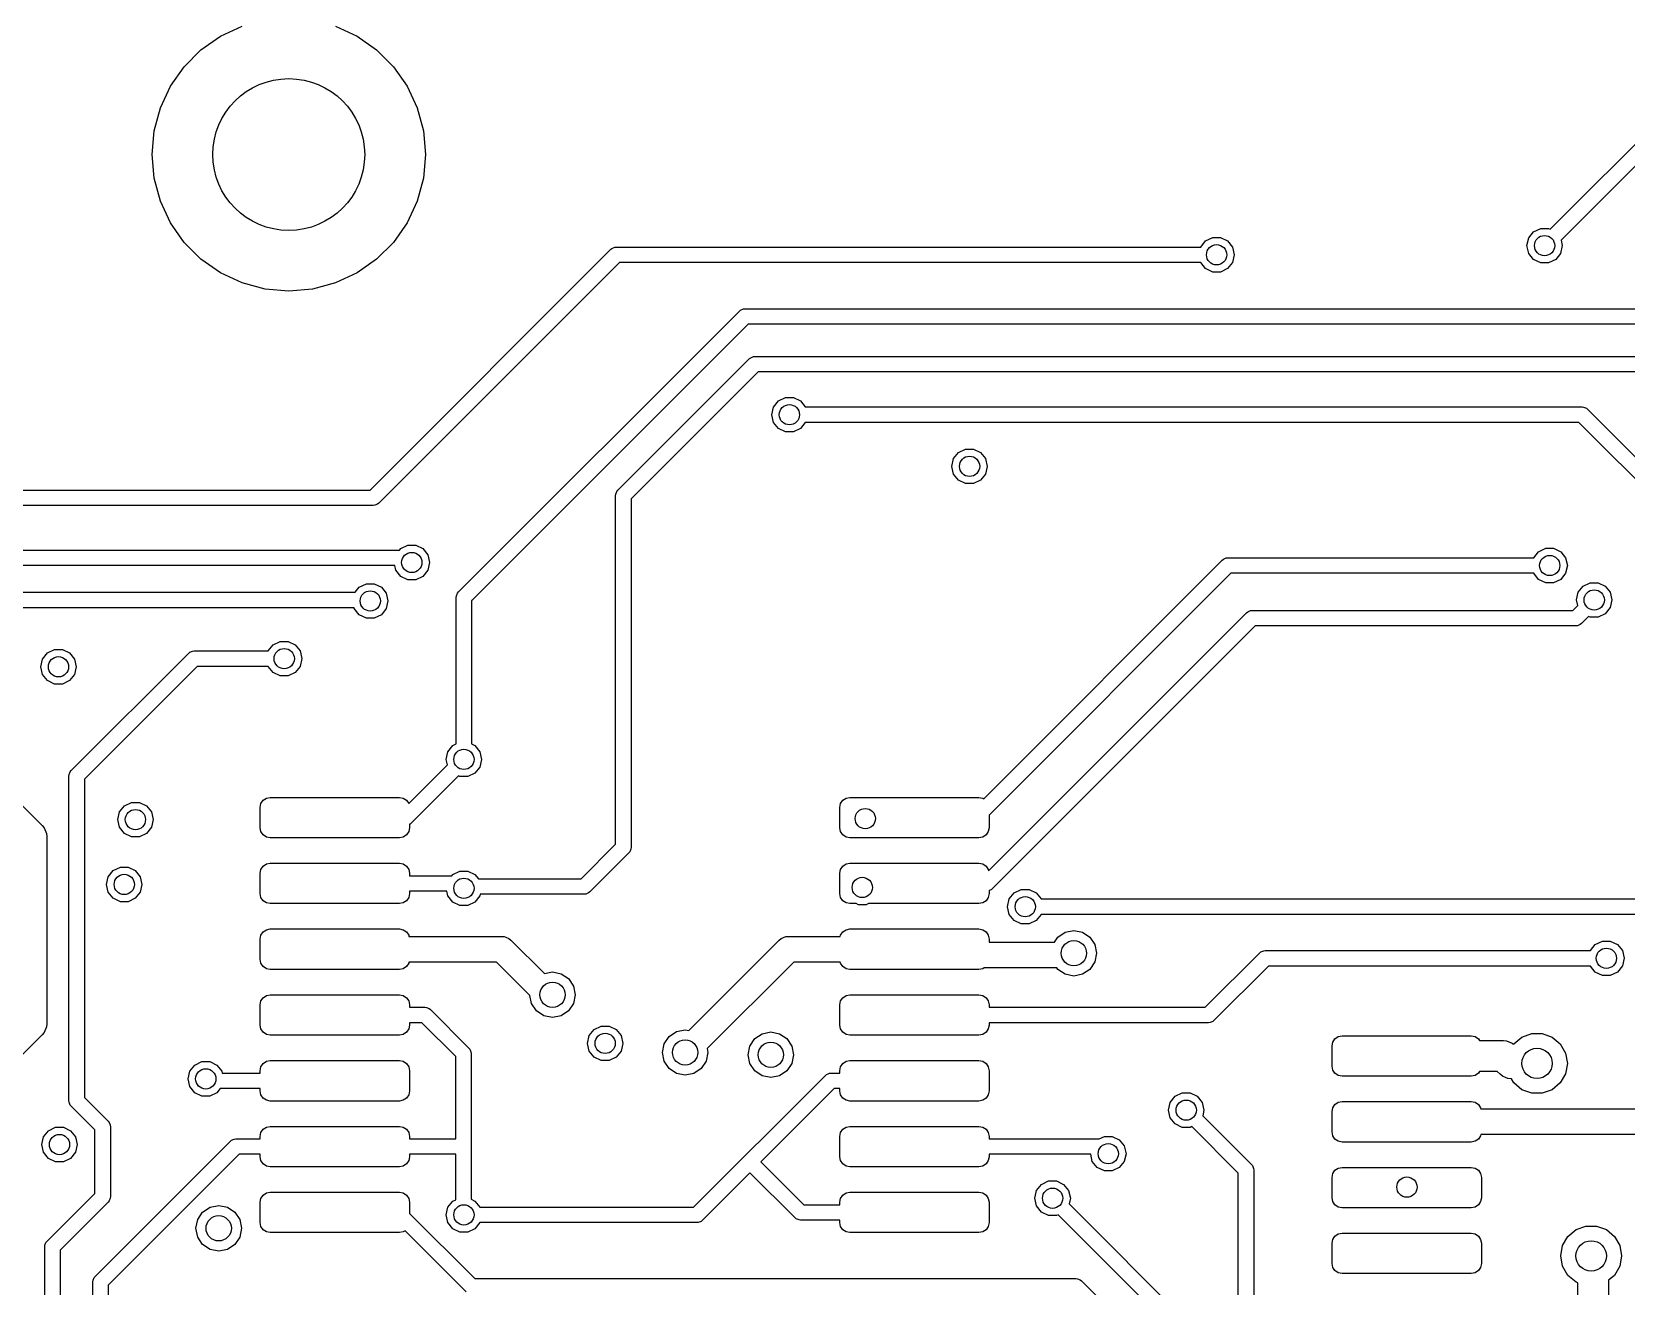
# Model space of a CAD drawing. Extents: x 0.05 to 3.89, y 0.04 to 4.21.
# Drawn here: x 0.92 to 1.54, y 1.627 to 2.115 of the extents above; entities that cross this region are included whole.
import ezdxf

# ---------------------------------------------------------------- set-up
doc = ezdxf.new("R2010")
doc.units = 0
doc.header["$MEASUREMENT"] = 0
doc.layers.add('BLACK', color=7, linetype='CONTINUOUS')

msp = doc.modelspace()

# ---------------------------------------------------------------- linework, layer by layer
at = {"layer": 'BLACK', "linetype": 'CONTINUOUS'}
for p, q in [((0.99291, 2.11296), (1.00131, 2.11687)), ((1.03766, 2.11687), (1.04606, 2.11296)), ((0.98532, 2.10764), (0.99291, 2.11296)), ((1.04606, 2.11296), (1.05365, 2.10764)), ((0.97877, 2.10109), (0.98532, 2.10764)), ((1.05365, 2.10764), (1.0602, 2.10109)), ((0.97345, 2.0935), (0.97877, 2.10109)), ((1.0602, 2.10109), (1.06551, 2.0935)), ((1.51004, 2.03791), (1.57229, 2.10015)), ((0.96954, 2.08511), (0.97345, 2.0935)), ((1.06551, 2.0935), (1.06943, 2.08511)), ((1.57565, 2.09503), (1.51427, 2.03365)), ((0.96714, 2.07616), (0.96954, 2.08511)), ((1.06943, 2.08511), (1.07183, 2.07616)), ((0.96633, 2.06693), (0.96714, 2.07616)), ((1.07183, 2.07616), (1.07263, 2.06693)), ((0.96714, 2.0577), (0.96633, 2.06693)), ((1.07263, 2.06693), (1.07183, 2.0577)), ((0.96954, 2.04875), (0.96714, 2.0577)), ((1.07183, 2.0577), (1.06943, 2.04875)), ((0.97345, 2.04035), (0.96954, 2.04875)), ((1.06943, 2.04875), (1.06551, 2.04035)), ((0.97877, 2.03277), (0.97345, 2.04035)), ((1.06551, 2.04035), (1.0602, 2.03277)), ((1.37602, 2.03334), (1.37878, 2.03467)), ((1.37878, 2.03467), (1.38185, 2.03467)), ((1.38185, 2.03467), (1.38461, 2.03334)), ((1.50098, 2.0315), (1.50167, 2.03449)), ((1.50167, 2.03449), (1.50358, 2.03688)), ((1.50358, 2.03688), (1.50634, 2.03821)), ((1.50634, 2.03821), (1.50941, 2.03821)), ((1.50941, 2.03821), (1.51004, 2.03791)), ((1.51427, 2.03365), (1.51476, 2.0315)), ((0.98532, 2.02621), (0.97877, 2.03277)), ((1.05112, 1.93646), (1.14473, 2.03007)), ((1.0602, 2.03277), (1.05365, 2.02621)), ((1.14473, 2.03007), (1.14518, 2.03045)), ((1.14518, 2.03045), (1.14627, 2.0309)), ((1.14627, 2.0309), (1.14685, 2.03095)), ((1.14685, 2.03095), (1.37412, 2.03095)), ((1.37412, 2.03095), (1.37602, 2.03334)), ((1.38461, 2.03334), (1.38652, 2.03094)), ((1.38652, 2.03094), (1.3872, 2.02795)), ((1.3872, 2.02795), (1.38652, 2.02496)), ((1.50167, 2.02851), (1.50098, 2.0315)), ((1.50358, 2.02611), (1.50167, 2.02851)), ((1.51408, 2.02851), (1.51217, 2.02611)), ((1.51476, 2.0315), (1.51408, 2.02851)), ((0.99291, 2.0209), (0.98532, 2.02621)), ((1.05365, 2.02621), (1.04606, 2.0209)), ((1.14809, 2.02495), (1.05448, 1.93134)), ((1.37412, 2.02495), (1.14809, 2.02495)), ((1.37602, 2.02257), (1.37412, 2.02495)), ((1.37878, 2.02124), (1.37602, 2.02257)), ((1.38185, 2.02124), (1.37878, 2.02124)), ((1.38461, 2.02257), (1.38185, 2.02124)), ((1.38652, 2.02496), (1.38461, 2.02257)), ((1.50634, 2.02478), (1.50358, 2.02611)), ((1.50941, 2.02478), (1.50634, 2.02478)), ((1.51217, 2.02611), (1.50941, 2.02478)), ((1.00131, 2.01698), (0.99291, 2.0209)), ((1.01025, 2.01459), (1.00131, 2.01698)), ((1.03766, 2.01698), (1.02871, 2.01459)), ((1.04606, 2.0209), (1.03766, 2.01698)), ((1.01948, 2.01378), (1.01025, 2.01459)), ((1.02871, 2.01459), (1.01948, 2.01378)), ((1.08646, 1.89779), (1.19473, 2.00606)), ((1.19473, 2.00606), (1.19518, 2.00643)), ((1.19518, 2.00643), (1.19627, 2.00688)), ((1.19627, 2.00688), (1.19685, 2.00694)), ((1.19685, 2.00694), (1.87386, 2.00694)), ((1.19809, 2.00094), (1.0907, 1.89355)), ((1.8751, 2.00094), (1.19809, 2.00094)), ((1.14748, 1.93637), (1.19867, 1.98755)), ((1.19867, 1.98755), (1.19912, 1.98792)), ((1.19912, 1.98792), (1.2002, 1.98837)), ((1.2002, 1.98837), (1.20079, 1.98842)), ((1.20079, 1.98842), (1.88969, 1.98842)), ((1.20203, 1.98242), (1.15261, 1.933)), ((1.89094, 1.98242), (1.20203, 1.98242)), ((1.20988, 1.97113), (1.21264, 1.97247)), ((1.21264, 1.97247), (1.21571, 1.97247)), ((1.21571, 1.97247), (1.21847, 1.97113)), ((1.20728, 1.96575), (1.20797, 1.96874)), ((1.20797, 1.96276), (1.20728, 1.96575)), ((1.20797, 1.96874), (1.20988, 1.97113)), ((1.21847, 1.97113), (1.22037, 1.96875)), ((1.22037, 1.96875), (1.52244, 1.96875)), ((1.52244, 1.96875), (1.52303, 1.96869)), ((1.52303, 1.96869), (1.52411, 1.96824)), ((1.52411, 1.96824), (1.52456, 1.96787)), ((1.52456, 1.96787), (1.62968, 1.86275)), ((1.20988, 1.96036), (1.20797, 1.96276)), ((1.21264, 1.95903), (1.20988, 1.96036)), ((1.21847, 1.96036), (1.21571, 1.95903)), ((1.22037, 1.96275), (1.21847, 1.96036)), ((1.5212, 1.96275), (1.22037, 1.96275)), ((1.62456, 1.85939), (1.5212, 1.96275)), ((1.21571, 1.95903), (1.21264, 1.95903)), ((1.27736, 1.94567), (1.27804, 1.94866)), ((1.27804, 1.94866), (1.27996, 1.95106)), ((1.27996, 1.95106), (1.28272, 1.95239)), ((1.28272, 1.95239), (1.28579, 1.95239)), ((1.28579, 1.95239), (1.28855, 1.95106)), ((1.28855, 1.95106), (1.29046, 1.94866)), ((1.29046, 1.94866), (1.29114, 1.94567)), ((1.27804, 1.94268), (1.27736, 1.94567)), ((1.27996, 1.94028), (1.27804, 1.94268)), ((1.29046, 1.94268), (1.28855, 1.94028)), ((1.29114, 1.94567), (1.29046, 1.94268)), ((0.48553, 1.93646), (1.05112, 1.93646)), ((1.14661, 1.93424), (1.14666, 1.93483)), ((1.14666, 1.93483), (1.14711, 1.93591)), ((1.14711, 1.93591), (1.14748, 1.93637)), ((1.28272, 1.93895), (1.27996, 1.94028)), ((1.28579, 1.93895), (1.28272, 1.93895)), ((1.28855, 1.94028), (1.28579, 1.93895)), ((1.05236, 1.93046), (0.48677, 1.93046)), ((1.05295, 1.93052), (1.05236, 1.93046)), ((1.05403, 1.93097), (1.05295, 1.93052)), ((1.05448, 1.93134), (1.05403, 1.93097)), ((1.14661, 1.79871), (1.14661, 1.93424)), ((1.15261, 1.933), (1.15261, 1.79746)), ((0.47898, 1.91309), (1.06257, 1.91309)), ((1.06257, 1.91309), (1.06303, 1.91365)), ((1.06303, 1.91365), (1.06579, 1.91498)), ((1.06579, 1.91498), (1.06886, 1.91498)), ((1.06886, 1.91498), (1.07162, 1.91365)), ((1.07162, 1.91365), (1.07353, 1.91126)), ((1.07353, 1.91126), (1.07421, 1.90827)), ((1.38252, 1.90921), (1.38298, 1.90958)), ((1.38298, 1.90958), (1.38406, 1.91003)), ((1.38406, 1.91003), (1.38465, 1.91009)), ((1.38465, 1.91009), (1.50364, 1.91009)), ((1.50364, 1.91009), (1.50555, 1.91247)), ((1.50555, 1.91247), (1.50831, 1.9138)), ((1.50831, 1.9138), (1.51138, 1.9138)), ((1.51138, 1.9138), (1.51414, 1.91247)), ((1.51414, 1.91247), (1.51605, 1.91008)), ((1.51605, 1.91008), (1.51673, 1.90709)), ((1.0607, 1.90709), (0.48023, 1.90709)), ((1.06112, 1.90528), (1.0607, 1.90709)), ((1.06303, 1.90288), (1.06112, 1.90528)), ((1.07353, 1.90528), (1.07162, 1.90288)), ((1.07421, 1.90827), (1.07353, 1.90528)), ((1.28973, 1.81641), (1.38252, 1.90921)), ((1.38589, 1.90409), (1.29183, 1.81003)), ((1.50364, 1.90409), (1.38589, 1.90409)), ((1.50555, 1.9017), (1.50364, 1.90409)), ((1.51605, 1.9041), (1.51414, 1.9017)), ((1.51673, 1.90709), (1.51605, 1.9041)), ((1.0453, 1.8967), (1.04689, 1.89869)), ((1.04689, 1.89869), (1.04965, 1.90002)), ((1.04965, 1.90002), (1.05271, 1.90002)), ((1.05271, 1.90002), (1.05548, 1.89869)), ((1.05548, 1.89869), (1.05739, 1.8963)), ((1.06579, 1.90155), (1.06303, 1.90288)), ((1.06886, 1.90155), (1.06579, 1.90155)), ((1.07162, 1.90288), (1.06886, 1.90155)), ((1.08548, 1.89681), (1.08646, 1.89779)), ((1.08646, 1.89779), (1.08646, 1.89779)), ((1.50831, 1.90037), (1.50555, 1.9017)), ((1.51138, 1.90037), (1.50831, 1.90037)), ((1.51414, 1.9017), (1.51138, 1.90037)), ((1.52096, 1.89669), (1.52287, 1.89909)), ((1.52287, 1.89909), (1.52563, 1.90042)), ((1.52563, 1.90042), (1.5287, 1.90042)), ((1.5287, 1.90042), (1.53146, 1.89909)), ((1.53146, 1.89909), (1.53337, 1.89669)), ((0.48395, 1.8967), (1.0453, 1.8967)), ((1.05739, 1.8963), (1.05807, 1.89331)), ((1.05807, 1.89331), (1.05739, 1.89032)), ((1.0846, 1.89469), (1.08466, 1.89527)), ((1.0846, 1.8377), (1.0846, 1.89469)), ((1.08466, 1.89527), (1.0851, 1.89635)), ((1.0851, 1.89635), (1.08548, 1.89681)), ((1.0907, 1.89355), (1.0906, 1.89344)), ((1.0906, 1.89344), (1.0906, 1.8377)), ((1.0907, 1.89355), (1.0907, 1.89355)), ((1.51884, 1.88961), (1.52077, 1.89155)), ((1.52028, 1.8937), (1.52096, 1.89669)), ((1.52077, 1.89155), (1.52028, 1.8937)), ((1.53337, 1.89669), (1.53406, 1.8937)), ((1.53406, 1.8937), (1.53337, 1.89071)), ((1.04489, 1.8907), (0.48519, 1.8907)), ((1.04497, 1.89032), (1.04489, 1.8907)), ((1.04689, 1.88792), (1.04497, 1.89032)), ((1.04965, 1.88659), (1.04689, 1.88792)), ((1.05271, 1.88659), (1.04965, 1.88659)), ((1.05548, 1.88792), (1.05271, 1.88659)), ((1.05739, 1.89032), (1.05548, 1.88792)), ((1.29163, 1.7884), (1.39197, 1.88874)), ((1.39197, 1.88874), (1.39243, 1.88911)), ((1.39243, 1.88911), (1.39351, 1.88956)), ((1.39351, 1.88956), (1.39409, 1.88961)), ((1.39409, 1.88961), (1.51884, 1.88961)), ((1.525, 1.88729), (1.5222, 1.88449)), ((1.52563, 1.88698), (1.525, 1.88729)), ((1.5287, 1.88698), (1.52563, 1.88698)), ((1.53146, 1.88831), (1.5287, 1.88698)), ((1.53337, 1.89071), (1.53146, 1.88831)), ((1.39534, 1.88361), (1.29307, 1.78134)), ((1.52008, 1.88361), (1.39534, 1.88361)), ((1.52066, 1.88367), (1.52008, 1.88361)), ((1.52175, 1.88412), (1.52066, 1.88367)), ((1.5222, 1.88449), (1.52175, 1.88412)), ((0.92371, 1.87071), (0.92563, 1.8731)), ((0.92563, 1.8731), (0.92839, 1.87443)), ((0.92839, 1.87443), (0.93145, 1.87443)), ((0.93145, 1.87443), (0.93422, 1.8731)), ((0.93422, 1.8731), (0.93613, 1.87071)), ((0.93489, 1.82732), (0.98056, 1.87299)), ((0.98056, 1.87299), (0.98101, 1.87336)), ((0.98101, 1.87336), (0.98209, 1.87381)), ((0.98209, 1.87381), (0.98268, 1.87387)), ((0.98268, 1.87387), (1.01152, 1.87387)), ((1.01152, 1.87387), (1.01342, 1.87625)), ((1.01342, 1.87625), (1.01618, 1.87758)), ((1.01618, 1.87758), (1.01925, 1.87758)), ((1.01925, 1.87758), (1.02201, 1.87625)), ((1.02201, 1.87625), (1.02392, 1.87386)), ((1.02392, 1.87386), (1.02461, 1.87087)), ((0.92303, 1.86772), (0.92371, 1.87071)), ((0.92371, 1.86473), (0.92303, 1.86772)), ((0.93613, 1.87071), (0.93681, 1.86772)), ((0.93681, 1.86772), (0.93613, 1.86473)), ((0.98392, 1.86787), (0.94001, 1.82395)), ((1.01152, 1.86787), (0.98392, 1.86787)), ((1.01342, 1.86548), (1.01152, 1.86787)), ((1.02392, 1.86788), (1.02201, 1.86548)), ((1.02461, 1.87087), (1.02392, 1.86788)), ((0.92563, 1.86233), (0.92371, 1.86473)), ((0.92839, 1.861), (0.92563, 1.86233)), ((0.93145, 1.861), (0.92839, 1.861)), ((0.93422, 1.86233), (0.93145, 1.861)), ((0.93613, 1.86473), (0.93422, 1.86233)), ((1.01618, 1.86415), (1.01342, 1.86548)), ((1.01925, 1.86415), (1.01618, 1.86415)), ((1.02201, 1.86548), (1.01925, 1.86415)), ((1.08139, 1.83468), (1.0833, 1.83708)), ((1.0833, 1.83708), (1.0846, 1.8377)), ((1.0906, 1.8377), (1.09189, 1.83708)), ((1.09189, 1.83708), (1.09381, 1.83468)), ((1.06614, 1.81448), (1.0812, 1.82954)), ((1.08071, 1.83169), (1.08139, 1.83468)), ((1.0812, 1.82954), (1.08071, 1.83169)), ((1.09381, 1.83468), (1.09449, 1.83169)), ((1.09449, 1.83169), (1.09381, 1.8287)), ((0.93401, 1.8252), (0.93407, 1.82578)), ((0.93401, 1.69893), (0.93401, 1.8252)), ((0.93407, 1.82578), (0.93451, 1.82686)), ((0.93451, 1.82686), (0.93489, 1.82732)), ((0.94001, 1.82395), (0.94001, 1.70017)), ((1.08543, 1.82528), (1.06708, 1.80693)), ((1.08607, 1.82498), (1.08543, 1.82528)), ((1.08913, 1.82498), (1.08607, 1.82498)), ((1.09189, 1.82631), (1.08913, 1.82498)), ((1.09381, 1.8287), (1.09189, 1.82631)), ((1.00952, 1.81578), (1.0108, 1.81663)), ((1.0108, 1.81663), (1.0123, 1.81693)), ((1.0123, 1.81693), (1.0625, 1.81693)), ((1.0625, 1.81693), (1.06401, 1.81663)), ((1.06401, 1.81663), (1.06528, 1.81578)), ((1.23491, 1.81578), (1.23619, 1.81663)), ((1.23619, 1.81663), (1.2377, 1.81693)), ((1.2377, 1.81693), (1.28789, 1.81693)), ((1.28789, 1.81693), (1.2894, 1.81663)), ((1.2894, 1.81663), (1.28973, 1.81641)), ((0.91558, 1.814), (0.92363, 1.80595)), ((0.95295, 1.80827), (0.95364, 1.81126)), ((0.95364, 1.81126), (0.95555, 1.81365)), ((0.95555, 1.81365), (0.95831, 1.81498)), ((0.95831, 1.81498), (0.96138, 1.81498)), ((0.96138, 1.81498), (0.96414, 1.81365)), ((0.96414, 1.81365), (0.96605, 1.81126)), ((0.96605, 1.81126), (0.96673, 1.80827)), ((1.00837, 1.81299), (1.00867, 1.8145)), ((1.00837, 1.80512), (1.00837, 1.81299)), ((1.00867, 1.8145), (1.00952, 1.81578)), ((1.06528, 1.81578), (1.06614, 1.8145)), ((1.06614, 1.8145), (1.06614, 1.81448)), ((1.23376, 1.81299), (1.23406, 1.8145)), ((1.23376, 1.80512), (1.23376, 1.81299)), ((1.23406, 1.8145), (1.23491, 1.81578)), ((0.92363, 1.80595), (0.92437, 1.80504)), ((0.92437, 1.80504), (0.92527, 1.80288)), ((0.95364, 1.80528), (0.95295, 1.80827)), ((0.95555, 1.80288), (0.95364, 1.80528)), ((0.96605, 1.80528), (0.96414, 1.80288)), ((0.96673, 1.80827), (0.96605, 1.80528)), ((1.00867, 1.80361), (1.00837, 1.80512)), ((1.06644, 1.80512), (1.06614, 1.80361)), ((1.06663, 1.80656), (1.06644, 1.80648)), ((1.06644, 1.80648), (1.06644, 1.80512)), ((1.06708, 1.80693), (1.06663, 1.80656)), ((1.23406, 1.80361), (1.23376, 1.80512)), ((1.29183, 1.80512), (1.29153, 1.80361)), ((1.29183, 1.81003), (1.29183, 1.80512)), ((0.92527, 1.80288), (0.92539, 1.80171)), ((0.92539, 1.80171), (0.92539, 1.72881)), ((0.95831, 1.80155), (0.95555, 1.80288)), ((0.96138, 1.80155), (0.95831, 1.80155)), ((0.96414, 1.80288), (0.96138, 1.80155)), ((1.00952, 1.80233), (1.00867, 1.80361)), ((1.0108, 1.80148), (1.00952, 1.80233)), ((1.0123, 1.80118), (1.0108, 1.80148)), ((1.0625, 1.80118), (1.0123, 1.80118)), ((1.06401, 1.80148), (1.0625, 1.80118)), ((1.06528, 1.80233), (1.06401, 1.80148)), ((1.06614, 1.80361), (1.06528, 1.80233)), ((1.13318, 1.78528), (1.14661, 1.79871)), ((1.23491, 1.80233), (1.23406, 1.80361)), ((1.23619, 1.80148), (1.23491, 1.80233)), ((1.2377, 1.80118), (1.23619, 1.80148)), ((1.28789, 1.80118), (1.2377, 1.80118)), ((1.2894, 1.80148), (1.28789, 1.80118)), ((1.29068, 1.80233), (1.2894, 1.80148)), ((1.29153, 1.80361), (1.29068, 1.80233)), ((1.15173, 1.79534), (1.13655, 1.78016)), ((1.1521, 1.7958), (1.15173, 1.79534)), ((1.15248, 1.79672), (1.1521, 1.7958)), ((1.15255, 1.79688), (1.15248, 1.79672)), ((1.15261, 1.79746), (1.15255, 1.79688)), ((0.94862, 1.78307), (0.9493, 1.78606)), ((0.9493, 1.78606), (0.95122, 1.78846)), ((0.95122, 1.78846), (0.95398, 1.78979)), ((0.95398, 1.78979), (0.95704, 1.78979)), ((0.95704, 1.78979), (0.95981, 1.78846)), ((0.95981, 1.78846), (0.96172, 1.78606)), ((0.96172, 1.78606), (0.9624, 1.78307)), ((1.00837, 1.7874), (1.00867, 1.78891)), ((1.00837, 1.77953), (1.00837, 1.7874)), ((1.00867, 1.78891), (1.00952, 1.79019)), ((1.00952, 1.79019), (1.0108, 1.79104)), ((1.0108, 1.79104), (1.0123, 1.79134)), ((1.0123, 1.79134), (1.0625, 1.79134)), ((1.0625, 1.79134), (1.06401, 1.79104)), ((1.06401, 1.79104), (1.06528, 1.79019)), ((1.06528, 1.79019), (1.06614, 1.78891)), ((1.06614, 1.78891), (1.06644, 1.7874)), ((1.06644, 1.7874), (1.06644, 1.78646)), ((1.06644, 1.78646), (1.08292, 1.78646)), ((1.08292, 1.78646), (1.0833, 1.78695)), ((1.0833, 1.78695), (1.08607, 1.78828)), ((1.08607, 1.78828), (1.08913, 1.78828)), ((1.08913, 1.78828), (1.09189, 1.78695)), ((1.09189, 1.78695), (1.09322, 1.78528)), ((1.23376, 1.7874), (1.23406, 1.78891)), ((1.23376, 1.77953), (1.23376, 1.7874)), ((1.23406, 1.78891), (1.23491, 1.79019)), ((1.23491, 1.79019), (1.23619, 1.79104)), ((1.23619, 1.79104), (1.2377, 1.79134)), ((1.2377, 1.79134), (1.28789, 1.79134)), ((1.28789, 1.79134), (1.2894, 1.79104)), ((1.2894, 1.79104), (1.29068, 1.79019)), ((1.29068, 1.79019), (1.29153, 1.78891)), ((1.29153, 1.78891), (1.29163, 1.7884)), ((0.9493, 1.78008), (0.94862, 1.78307)), ((0.95122, 1.77768), (0.9493, 1.78008)), ((0.96172, 1.78008), (0.95981, 1.77768)), ((0.9624, 1.78307), (0.96172, 1.78008)), ((1.00867, 1.77802), (1.00837, 1.77953)), ((1.06644, 1.77953), (1.06614, 1.77802)), ((1.08096, 1.78046), (1.06644, 1.78046)), ((1.06644, 1.78046), (1.06644, 1.77953)), ((1.08139, 1.77857), (1.08096, 1.78046)), ((1.09322, 1.78528), (1.13318, 1.78528)), ((1.13609, 1.77979), (1.13501, 1.77934)), ((1.13655, 1.78016), (1.13609, 1.77979)), ((1.23406, 1.77802), (1.23376, 1.77953)), ((1.29183, 1.77953), (1.29153, 1.77802)), ((1.29261, 1.78097), (1.29183, 1.78065)), ((1.29183, 1.78065), (1.29183, 1.77953)), ((1.29307, 1.78134), (1.29261, 1.78097)), ((1.2997, 1.7774), (1.30161, 1.7798)), ((1.30161, 1.7798), (1.30437, 1.78113)), ((1.30437, 1.78113), (1.30744, 1.78113)), ((1.30744, 1.78113), (1.3102, 1.7798)), ((1.3102, 1.7798), (1.3121, 1.77741)), ((0.95398, 1.77635), (0.95122, 1.77768)), ((0.95704, 1.77635), (0.95398, 1.77635)), ((0.95981, 1.77768), (0.95704, 1.77635)), ((1.00952, 1.77674), (1.00867, 1.77802)), ((1.0108, 1.77589), (1.00952, 1.77674)), ((1.0123, 1.77559), (1.0108, 1.77589)), ((1.0625, 1.77559), (1.0123, 1.77559)), ((1.06401, 1.77589), (1.0625, 1.77559)), ((1.06528, 1.77674), (1.06401, 1.77589)), ((1.06614, 1.77802), (1.06528, 1.77674)), ((1.0833, 1.77617), (1.08139, 1.77857)), ((1.08607, 1.77484), (1.0833, 1.77617)), ((1.08913, 1.77484), (1.08607, 1.77484)), ((1.09189, 1.77617), (1.08913, 1.77484)), ((1.09381, 1.77857), (1.09189, 1.77617)), ((1.09397, 1.77928), (1.09381, 1.77857)), ((1.13443, 1.77928), (1.09397, 1.77928)), ((1.13501, 1.77934), (1.13443, 1.77928)), ((1.23491, 1.77674), (1.23406, 1.77802)), ((1.23619, 1.77589), (1.23491, 1.77674)), ((1.2377, 1.77559), (1.23619, 1.77589)), ((1.24012, 1.77559), (1.2377, 1.77559)), ((1.24099, 1.77517), (1.24012, 1.77559)), ((1.24405, 1.77517), (1.24099, 1.77517)), ((1.24492, 1.77559), (1.24405, 1.77517)), ((1.28789, 1.77559), (1.24492, 1.77559)), ((1.2894, 1.77589), (1.28789, 1.77559)), ((1.29068, 1.77674), (1.2894, 1.77589)), ((1.29153, 1.77802), (1.29068, 1.77674)), ((1.29902, 1.77441), (1.2997, 1.7774)), ((1.2997, 1.77142), (1.29902, 1.77441)), ((1.3121, 1.77741), (1.57598, 1.77741)), ((1.30161, 1.76902), (1.2997, 1.77142)), ((1.30437, 1.76769), (1.30161, 1.76902)), ((1.30744, 1.76769), (1.30437, 1.76769)), ((1.3102, 1.76902), (1.30744, 1.76769)), ((1.3121, 1.77141), (1.3102, 1.76902)), ((1.57474, 1.77141), (1.3121, 1.77141)), ((1.00837, 1.76181), (1.00867, 1.76332)), ((1.00837, 1.75394), (1.00837, 1.76181)), ((1.00867, 1.76332), (1.00952, 1.76459)), ((1.00952, 1.76459), (1.0108, 1.76545)), ((1.0108, 1.76545), (1.0123, 1.76575)), ((1.0123, 1.76575), (1.0625, 1.76575)), ((1.0625, 1.76575), (1.06401, 1.76545)), ((1.06401, 1.76545), (1.06528, 1.76459)), ((1.06528, 1.76459), (1.06614, 1.76332)), ((1.06614, 1.76332), (1.06623, 1.76287)), ((1.06623, 1.76287), (1.10233, 1.76287)), ((1.10233, 1.76287), (1.10331, 1.76278)), ((1.10331, 1.76278), (1.10331, 1.76278)), ((1.10331, 1.76278), (1.10388, 1.76254)), ((1.10388, 1.76254), (1.10511, 1.76203)), ((1.10511, 1.76203), (1.10511, 1.76203)), ((1.10511, 1.76203), (1.10587, 1.76141)), ((1.10587, 1.76141), (1.11889, 1.74839)), ((1.17511, 1.72628), (1.21024, 1.76141)), ((1.21024, 1.76141), (1.211, 1.76203)), ((1.211, 1.76203), (1.2128, 1.76278)), ((1.2128, 1.76278), (1.21378, 1.76287)), ((1.2128, 1.76278), (1.2128, 1.76278)), ((1.21378, 1.76287), (1.23397, 1.76287)), ((1.23397, 1.76287), (1.23406, 1.76332)), ((1.23406, 1.76332), (1.23491, 1.76459)), ((1.23491, 1.76459), (1.23619, 1.76545)), ((1.23619, 1.76545), (1.2377, 1.76575)), ((1.2377, 1.76575), (1.28789, 1.76575)), ((1.28789, 1.76575), (1.2894, 1.76545)), ((1.2894, 1.76545), (1.29068, 1.76459)), ((1.29068, 1.76459), (1.29153, 1.76332)), ((1.29153, 1.76332), (1.29183, 1.76181)), ((1.29183, 1.76181), (1.29183, 1.76063)), ((1.31725, 1.76063), (1.31854, 1.76256)), ((1.31854, 1.76256), (1.32141, 1.76448)), ((1.32141, 1.76448), (1.3248, 1.76516)), ((1.3248, 1.76516), (1.32819, 1.76448)), ((1.32819, 1.76448), (1.33107, 1.76256)), ((1.33107, 1.76256), (1.33299, 1.75969)), ((1.52759, 1.75972), (1.53036, 1.76105)), ((1.53036, 1.76105), (1.53342, 1.76105)), ((1.53342, 1.76105), (1.53619, 1.75972)), ((1.29183, 1.76063), (1.31725, 1.76063)), ((1.33299, 1.75969), (1.33366, 1.7563)), ((1.33366, 1.7563), (1.33299, 1.75291)), ((1.37592, 1.73528), (1.39709, 1.75645)), ((1.39709, 1.75645), (1.39755, 1.75683)), ((1.39755, 1.75683), (1.39863, 1.75727)), ((1.39863, 1.75727), (1.39921, 1.75733)), ((1.39921, 1.75733), (1.52569, 1.75733)), ((1.52569, 1.75733), (1.52759, 1.75972)), ((1.53619, 1.75972), (1.5381, 1.75732)), ((1.5381, 1.75732), (1.53878, 1.75433)), ((1.00867, 1.75243), (1.00837, 1.75394)), ((1.00952, 1.75115), (1.00867, 1.75243)), ((1.0108, 1.7503), (1.00952, 1.75115)), ((1.0123, 1.75), (1.0108, 1.7503)), ((1.0625, 1.75), (1.0123, 1.75)), ((1.06401, 1.7503), (1.0625, 1.75)), ((1.06528, 1.75115), (1.06401, 1.7503)), ((1.06614, 1.75243), (1.06528, 1.75115)), ((1.06623, 1.75287), (1.06614, 1.75243)), ((1.10026, 1.75287), (1.06623, 1.75287)), ((1.11324, 1.73989), (1.10026, 1.75287)), ((1.11889, 1.74839), (1.12205, 1.74902)), ((1.12205, 1.74902), (1.12544, 1.74834)), ((1.21585, 1.75287), (1.18218, 1.71921)), ((1.23397, 1.75287), (1.21585, 1.75287)), ((1.23406, 1.75243), (1.23397, 1.75287)), ((1.23491, 1.75115), (1.23406, 1.75243)), ((1.23619, 1.7503), (1.23491, 1.75115)), ((1.2377, 1.75), (1.23619, 1.7503)), ((1.28789, 1.75), (1.2377, 1.75)), ((1.2894, 1.7503), (1.28789, 1.75)), ((1.28989, 1.75063), (1.2894, 1.7503)), ((1.31814, 1.75063), (1.28989, 1.75063)), ((1.31854, 1.75004), (1.31814, 1.75063)), ((1.32141, 1.74812), (1.31854, 1.75004)), ((1.33107, 1.75004), (1.32819, 1.74812)), ((1.33299, 1.75291), (1.33107, 1.75004)), ((1.40046, 1.75133), (1.37929, 1.73016)), ((1.52569, 1.75133), (1.40046, 1.75133)), ((1.52759, 1.74894), (1.52569, 1.75133)), ((1.53036, 1.74761), (1.52759, 1.74894)), ((1.53619, 1.74894), (1.53342, 1.74761)), ((1.5381, 1.75134), (1.53619, 1.74894)), ((1.53878, 1.75433), (1.5381, 1.75134)), ((1.12544, 1.74834), (1.12831, 1.74642)), ((1.12831, 1.74642), (1.13023, 1.74355)), ((1.13023, 1.74355), (1.13091, 1.74016)), ((1.3248, 1.74744), (1.32141, 1.74812)), ((1.32819, 1.74812), (1.3248, 1.74744)), ((1.53342, 1.74761), (1.53036, 1.74761)), ((1.00837, 1.73622), (1.00867, 1.73773)), ((1.00837, 1.72835), (1.00837, 1.73622)), ((1.00867, 1.73773), (1.00952, 1.739)), ((1.00952, 1.739), (1.0108, 1.73986)), ((1.0108, 1.73986), (1.0123, 1.74016)), ((1.0123, 1.74016), (1.0625, 1.74016)), ((1.0625, 1.74016), (1.06401, 1.73986)), ((1.06401, 1.73986), (1.06528, 1.739)), ((1.06528, 1.739), (1.06614, 1.73773)), ((1.06614, 1.73773), (1.06644, 1.73622)), ((1.06644, 1.73622), (1.06644, 1.73528)), ((1.11386, 1.73677), (1.11324, 1.73989)), ((1.11578, 1.73389), (1.11386, 1.73677)), ((1.13023, 1.73677), (1.12831, 1.73389)), ((1.13091, 1.74016), (1.13023, 1.73677)), ((1.23376, 1.73622), (1.23406, 1.73773)), ((1.23376, 1.72835), (1.23376, 1.73622)), ((1.23406, 1.73773), (1.23491, 1.739)), ((1.23491, 1.739), (1.23619, 1.73986)), ((1.23619, 1.73986), (1.2377, 1.74016)), ((1.2377, 1.74016), (1.28789, 1.74016)), ((1.28789, 1.74016), (1.2894, 1.73986)), ((1.2894, 1.73986), (1.29068, 1.739)), ((1.29068, 1.739), (1.29153, 1.73773)), ((1.29153, 1.73773), (1.29183, 1.73622)), ((1.29183, 1.73622), (1.29183, 1.73528)), ((1.06644, 1.73528), (1.07244, 1.73528)), ((1.07244, 1.73528), (1.07303, 1.73523)), ((1.07303, 1.73523), (1.07411, 1.73478)), ((1.07411, 1.73478), (1.07456, 1.7344)), ((1.07456, 1.7344), (1.08952, 1.71944)), ((1.11866, 1.73197), (1.11578, 1.73389)), ((1.12205, 1.7313), (1.11866, 1.73197)), ((1.12544, 1.73197), (1.12205, 1.7313)), ((1.12831, 1.73389), (1.12544, 1.73197)), ((1.29183, 1.73528), (1.37592, 1.73528)), ((1.37883, 1.72979), (1.37775, 1.72934)), ((1.37929, 1.73016), (1.37883, 1.72979)), ((0.92363, 1.72457), (0.91584, 1.71679)), ((0.92437, 1.72548), (0.92363, 1.72457)), ((0.92527, 1.72764), (0.92437, 1.72548)), ((0.92539, 1.72881), (0.92527, 1.72764)), ((1.00867, 1.72684), (1.00837, 1.72835)), ((1.00952, 1.72556), (1.00867, 1.72684)), ((1.0108, 1.72471), (1.00952, 1.72556)), ((1.0123, 1.72441), (1.0108, 1.72471)), ((1.0625, 1.72441), (1.0123, 1.72441)), ((1.06401, 1.72471), (1.0625, 1.72441)), ((1.06528, 1.72556), (1.06401, 1.72471)), ((1.06614, 1.72684), (1.06528, 1.72556)), ((1.06644, 1.72835), (1.06614, 1.72684)), ((1.0712, 1.72928), (1.06644, 1.72928)), ((1.06644, 1.72928), (1.06644, 1.72835)), ((1.0844, 1.71608), (1.0712, 1.72928)), ((1.13563, 1.72126), (1.13631, 1.72425)), ((1.13631, 1.72425), (1.13822, 1.72665)), ((1.13822, 1.72665), (1.14099, 1.72798)), ((1.14099, 1.72798), (1.14405, 1.72798)), ((1.14405, 1.72798), (1.14682, 1.72665)), ((1.14682, 1.72665), (1.14873, 1.72425)), ((1.14873, 1.72425), (1.14941, 1.72126)), ((1.16544, 1.72111), (1.16736, 1.72398)), ((1.16736, 1.72398), (1.17023, 1.7259)), ((1.17023, 1.7259), (1.17362, 1.72657)), ((1.17362, 1.72657), (1.17511, 1.72628)), ((1.20069, 1.72309), (1.20356, 1.72501)), ((1.20356, 1.72501), (1.20695, 1.72568)), ((1.20695, 1.72568), (1.21034, 1.72501)), ((1.21034, 1.72501), (1.21321, 1.72309)), ((1.23406, 1.72684), (1.23376, 1.72835)), ((1.23491, 1.72556), (1.23406, 1.72684)), ((1.23619, 1.72471), (1.23491, 1.72556)), ((1.2377, 1.72441), (1.23619, 1.72471)), ((1.28789, 1.72441), (1.2377, 1.72441)), ((1.2894, 1.72471), (1.28789, 1.72441)), ((1.29068, 1.72556), (1.2894, 1.72471)), ((1.29153, 1.72684), (1.29068, 1.72556)), ((1.29183, 1.72835), (1.29153, 1.72684)), ((1.37717, 1.72928), (1.29183, 1.72928)), ((1.29183, 1.72928), (1.29183, 1.72835)), ((1.37775, 1.72934), (1.37717, 1.72928)), ((1.42635, 1.72306), (1.42763, 1.72391)), ((1.42763, 1.72391), (1.42913, 1.72421)), ((1.42913, 1.72421), (1.47933, 1.72421)), ((1.47933, 1.72421), (1.48084, 1.72391)), ((1.48084, 1.72391), (1.48211, 1.72306)), ((1.49587, 1.72106), (1.49902, 1.72369)), ((1.49902, 1.72369), (1.50287, 1.7251)), ((1.50287, 1.7251), (1.50697, 1.7251)), ((1.50697, 1.7251), (1.51083, 1.72369)), ((1.51083, 1.72369), (1.51397, 1.72106)), ((1.08952, 1.71944), (1.0899, 1.71899)), ((1.0899, 1.71899), (1.0899, 1.71899)), ((1.0899, 1.71899), (1.09034, 1.71791)), ((1.09034, 1.71791), (1.0904, 1.71732)), ((1.13631, 1.71827), (1.13563, 1.72126)), ((1.13822, 1.71587), (1.13631, 1.71827)), ((1.14873, 1.71827), (1.14682, 1.71587)), ((1.14941, 1.72126), (1.14873, 1.71827)), ((1.16476, 1.71772), (1.16544, 1.72111)), ((1.16544, 1.71433), (1.16476, 1.71772)), ((1.18248, 1.71772), (1.18181, 1.71433)), ((1.18218, 1.71921), (1.18248, 1.71772)), ((1.19809, 1.71682), (1.19877, 1.72021)), ((1.19877, 1.72021), (1.20069, 1.72309)), ((1.21321, 1.72309), (1.21513, 1.72021)), ((1.21513, 1.72021), (1.21581, 1.71682)), ((1.4252, 1.72028), (1.4255, 1.72178)), ((1.4252, 1.7124), (1.4252, 1.72028)), ((1.4255, 1.72178), (1.42635, 1.72306)), ((1.48211, 1.72306), (1.4826, 1.72234)), ((1.4826, 1.72234), (1.49193, 1.72234)), ((1.49193, 1.72234), (1.4931, 1.72222)), ((1.4931, 1.72222), (1.49526, 1.72133)), ((1.49526, 1.72133), (1.49578, 1.7209)), ((1.49578, 1.7209), (1.49587, 1.72106)), ((1.51397, 1.72106), (1.51602, 1.7175)), ((1.51602, 1.7175), (1.51673, 1.71346)), ((0.981, 1.71041), (0.98291, 1.71281)), ((0.98291, 1.71281), (0.98567, 1.71414)), ((0.98567, 1.71414), (0.98874, 1.71414)), ((0.98874, 1.71414), (0.9915, 1.71281)), ((0.9915, 1.71281), (0.99341, 1.71041)), ((1.00837, 1.71063), (1.00867, 1.71214)), ((1.00867, 1.71214), (1.00952, 1.71341)), ((1.00952, 1.71341), (1.0108, 1.71427)), ((1.0108, 1.71427), (1.0123, 1.71457)), ((1.0123, 1.71457), (1.0625, 1.71457)), ((1.0625, 1.71457), (1.06401, 1.71427)), ((1.06401, 1.71427), (1.06528, 1.71341)), ((1.06528, 1.71341), (1.06614, 1.71214)), ((1.06614, 1.71214), (1.06644, 1.71063)), ((1.0844, 1.6841), (1.0844, 1.71608)), ((1.0904, 1.71732), (1.0904, 1.6815)), ((1.14099, 1.71454), (1.13822, 1.71587)), ((1.14405, 1.71454), (1.14099, 1.71454)), ((1.14682, 1.71587), (1.14405, 1.71454)), ((1.16736, 1.71145), (1.16544, 1.71433)), ((1.17023, 1.70953), (1.16736, 1.71145)), ((1.17989, 1.71145), (1.17701, 1.70953)), ((1.18181, 1.71433), (1.17989, 1.71145)), ((1.19877, 1.71343), (1.19809, 1.71682)), ((1.20069, 1.71056), (1.19877, 1.71343)), ((1.21513, 1.71343), (1.21321, 1.71056)), ((1.21581, 1.71682), (1.21513, 1.71343)), ((1.23376, 1.71063), (1.23406, 1.71214)), ((1.23406, 1.71214), (1.23491, 1.71341)), ((1.23491, 1.71341), (1.23619, 1.71427)), ((1.23619, 1.71427), (1.2377, 1.71457)), ((1.2377, 1.71457), (1.28789, 1.71457)), ((1.28789, 1.71457), (1.2894, 1.71427)), ((1.2894, 1.71427), (1.29068, 1.71341)), ((1.29068, 1.71341), (1.29153, 1.71214)), ((1.29153, 1.71214), (1.29183, 1.71063)), ((1.4255, 1.71089), (1.4252, 1.7124)), ((1.51673, 1.71346), (1.51602, 1.70942)), ((0.98031, 1.70742), (0.981, 1.71041)), ((0.981, 1.70443), (0.98031, 1.70742)), ((0.99341, 1.71041), (0.99358, 1.70969)), ((0.99358, 1.70969), (1.00837, 1.70969)), ((1.00837, 1.70969), (1.00837, 1.71063)), ((1.06644, 1.71063), (1.06644, 1.70276)), ((1.17362, 1.70886), (1.17023, 1.70953)), ((1.17701, 1.70953), (1.17362, 1.70886)), ((1.20356, 1.70864), (1.20069, 1.71056)), ((1.20695, 1.70797), (1.20356, 1.70864)), ((1.20654, 1.68716), (1.22819, 1.70881)), ((1.21034, 1.70864), (1.20695, 1.70797)), ((1.21321, 1.71056), (1.21034, 1.70864)), ((1.22819, 1.70881), (1.22865, 1.70919)), ((1.22865, 1.70919), (1.22922, 1.70942)), ((1.22922, 1.70942), (1.22973, 1.70964)), ((1.22973, 1.70964), (1.23031, 1.70969)), ((1.23031, 1.70969), (1.23376, 1.70969)), ((1.23376, 1.70969), (1.23376, 1.71063)), ((1.29183, 1.71063), (1.29183, 1.70276)), ((1.42635, 1.70962), (1.4255, 1.71089)), ((1.42763, 1.70876), (1.42635, 1.70962)), ((1.42913, 1.70846), (1.42763, 1.70876)), ((1.47933, 1.70846), (1.42913, 1.70846)), ((1.48084, 1.70876), (1.47933, 1.70846)), ((1.48211, 1.70962), (1.48084, 1.70876)), ((1.4826, 1.71034), (1.48211, 1.70962)), ((1.48944, 1.71034), (1.4826, 1.71034)), ((1.49056, 1.70922), (1.48944, 1.71034)), ((1.49147, 1.70848), (1.49056, 1.70922)), ((1.4927, 1.70797), (1.49147, 1.70848)), ((1.49363, 1.70758), (1.4927, 1.70797)), ((1.4948, 1.70746), (1.49363, 1.70758)), ((1.49495, 1.70746), (1.4948, 1.70746)), ((1.49587, 1.70587), (1.49495, 1.70746)), ((1.49902, 1.70324), (1.49587, 1.70587)), ((1.51397, 1.70587), (1.51083, 1.70324)), ((1.51602, 1.70942), (1.51397, 1.70587)), ((0.93407, 1.69834), (0.93401, 1.69893)), ((0.94001, 1.70017), (0.94922, 1.69096)), ((0.98291, 1.70203), (0.981, 1.70443)), ((0.98567, 1.7007), (0.98291, 1.70203)), ((0.98874, 1.7007), (0.98567, 1.7007)), ((0.9915, 1.70203), (0.98874, 1.7007)), ((0.99282, 1.70369), (0.9915, 1.70203)), ((1.00837, 1.70369), (0.99282, 1.70369)), ((1.00837, 1.70276), (1.00837, 1.70369)), ((1.00867, 1.70125), (1.00837, 1.70276)), ((1.00952, 1.69997), (1.00867, 1.70125)), ((1.0108, 1.69912), (1.00952, 1.69997)), ((1.0123, 1.69882), (1.0108, 1.69912)), ((1.0625, 1.69882), (1.0123, 1.69882)), ((1.06401, 1.69912), (1.0625, 1.69882)), ((1.06528, 1.69997), (1.06401, 1.69912)), ((1.06614, 1.70125), (1.06528, 1.69997)), ((1.06644, 1.70276), (1.06614, 1.70125)), ((1.23156, 1.70369), (1.21078, 1.68292)), ((1.23376, 1.70369), (1.23156, 1.70369)), ((1.23376, 1.70276), (1.23376, 1.70369)), ((1.23406, 1.70125), (1.23376, 1.70276)), ((1.23491, 1.69997), (1.23406, 1.70125)), ((1.23619, 1.69912), (1.23491, 1.69997)), ((1.2377, 1.69882), (1.23619, 1.69912)), ((1.28789, 1.69882), (1.2377, 1.69882)), ((1.2894, 1.69912), (1.28789, 1.69882)), ((1.29068, 1.69997), (1.2894, 1.69912)), ((1.29153, 1.70125), (1.29068, 1.69997)), ((1.29183, 1.70276), (1.29153, 1.70125)), ((1.3623, 1.69826), (1.36421, 1.70066)), ((1.36421, 1.70066), (1.36697, 1.70199)), ((1.36697, 1.70199), (1.37004, 1.70199)), ((1.37004, 1.70199), (1.3728, 1.70066)), ((1.3728, 1.70066), (1.37471, 1.69826)), ((1.50287, 1.70183), (1.49902, 1.70324)), ((1.50697, 1.70183), (1.50287, 1.70183)), ((1.51083, 1.70324), (1.50697, 1.70183)), ((0.93451, 1.69726), (0.93407, 1.69834)), ((0.93489, 1.69681), (0.93451, 1.69726)), ((0.94409, 1.6876), (0.93489, 1.69681)), ((1.36161, 1.69528), (1.3623, 1.69826)), ((1.3623, 1.69229), (1.36161, 1.69528)), ((1.37471, 1.69826), (1.37539, 1.69528)), ((1.37539, 1.69528), (1.3749, 1.69312)), ((1.3749, 1.69312), (1.39385, 1.67417)), ((1.4252, 1.69469), (1.4255, 1.69619)), ((1.4252, 1.68681), (1.4252, 1.69469)), ((1.4255, 1.69619), (1.42635, 1.69747)), ((1.42635, 1.69747), (1.42763, 1.69832)), ((1.42763, 1.69832), (1.42913, 1.69862)), ((1.42913, 1.69862), (1.47933, 1.69862)), ((1.47933, 1.69862), (1.48084, 1.69832)), ((1.48084, 1.69832), (1.48211, 1.69747)), ((1.48211, 1.69747), (1.48297, 1.69619)), ((1.48297, 1.69619), (1.48306, 1.69575)), ((1.48306, 1.69575), (1.5499, 1.69575)), ((0.92411, 1.68488), (0.92602, 1.68728)), ((0.92602, 1.68728), (0.92878, 1.68861)), ((0.92878, 1.68861), (0.93185, 1.68861)), ((0.93185, 1.68861), (0.93461, 1.68728)), ((0.93461, 1.68728), (0.93652, 1.68488)), ((0.94409, 1.6629), (0.94409, 1.6876)), ((0.94922, 1.69096), (0.94959, 1.69051)), ((0.94959, 1.69051), (0.94998, 1.68956)), ((0.94998, 1.68956), (0.95004, 1.68943)), ((0.95004, 1.68943), (0.95009, 1.68884)), ((0.95009, 1.68884), (0.95009, 1.66166)), ((1.00837, 1.68504), (1.00867, 1.68655)), ((1.00867, 1.68655), (1.00952, 1.68782)), ((1.00952, 1.68782), (1.0108, 1.68868)), ((1.0108, 1.68868), (1.0123, 1.68898)), ((1.0123, 1.68898), (1.0625, 1.68898)), ((1.0625, 1.68898), (1.06401, 1.68868)), ((1.06401, 1.68868), (1.06528, 1.68782)), ((1.06528, 1.68782), (1.06614, 1.68655)), ((1.06614, 1.68655), (1.06644, 1.68504)), ((1.1967, 1.67732), (1.20654, 1.68716)), ((1.20654, 1.68716), (1.20654, 1.68716)), ((1.23376, 1.68504), (1.23406, 1.68655)), ((1.23406, 1.68655), (1.23491, 1.68782)), ((1.23491, 1.68782), (1.23619, 1.68868)), ((1.23619, 1.68868), (1.2377, 1.68898)), ((1.2377, 1.68898), (1.28789, 1.68898)), ((1.28789, 1.68898), (1.2894, 1.68868)), ((1.2894, 1.68868), (1.29068, 1.68782)), ((1.29068, 1.68782), (1.29153, 1.68655)), ((1.29153, 1.68655), (1.29183, 1.68504)), ((1.36421, 1.68989), (1.3623, 1.69229)), ((1.36697, 1.68856), (1.36421, 1.68989)), ((1.37004, 1.68856), (1.36697, 1.68856)), ((1.37067, 1.68886), (1.37004, 1.68856)), ((1.38873, 1.6708), (1.37067, 1.68886)), ((1.4255, 1.6853), (1.4252, 1.68681)), ((0.92343, 1.68189), (0.92411, 1.68488)), ((0.92411, 1.6789), (0.92343, 1.68189)), ((0.93652, 1.68488), (0.9372, 1.68189)), ((0.9372, 1.68189), (0.93652, 1.6789)), ((0.94419, 1.63064), (0.99677, 1.68322)), ((0.99677, 1.68322), (0.99723, 1.6836)), ((0.99723, 1.6836), (0.99831, 1.68404)), ((0.99831, 1.68404), (0.99889, 1.6841)), ((0.99889, 1.6841), (1.00837, 1.6841)), ((1.00837, 1.6841), (1.00837, 1.68504)), ((1.06644, 1.68504), (1.06644, 1.6841)), ((1.06644, 1.6841), (1.0844, 1.6841)), ((1.0904, 1.6815), (1.0904, 1.66063)), ((1.21078, 1.68292), (1.20306, 1.6752)), ((1.21078, 1.68292), (1.21078, 1.68292)), ((1.23376, 1.67717), (1.23376, 1.68504)), ((1.29183, 1.68504), (1.29183, 1.6841)), ((1.29183, 1.6841), (1.33466, 1.6841)), ((1.33466, 1.6841), (1.33666, 1.68506)), ((1.33666, 1.68506), (1.33972, 1.68506)), ((1.33972, 1.68506), (1.34248, 1.68373)), ((1.34248, 1.68373), (1.3444, 1.68134)), ((1.3444, 1.68134), (1.34508, 1.67835)), ((1.42635, 1.68403), (1.4255, 1.6853)), ((1.42763, 1.68317), (1.42635, 1.68403)), ((1.42913, 1.68287), (1.42763, 1.68317)), ((1.47933, 1.68287), (1.42913, 1.68287)), ((1.48084, 1.68317), (1.47933, 1.68287)), ((1.48211, 1.68403), (1.48084, 1.68317)), ((1.48297, 1.6853), (1.48211, 1.68403)), ((1.48306, 1.68575), (1.48297, 1.6853)), ((1.55197, 1.68575), (1.48306, 1.68575)), ((0.92602, 1.6765), (0.92411, 1.6789)), ((0.92878, 1.67517), (0.92602, 1.6765)), ((0.93185, 1.67517), (0.92878, 1.67517)), ((0.93461, 1.6765), (0.93185, 1.67517)), ((0.93652, 1.6789), (0.93461, 1.6765)), ((1.00014, 1.6781), (0.94931, 1.62727)), ((1.00837, 1.6781), (1.00014, 1.6781)), ((1.00837, 1.67717), (1.00837, 1.6781)), ((1.00867, 1.67566), (1.00837, 1.67717)), ((1.00952, 1.67438), (1.00867, 1.67566)), ((1.0108, 1.67353), (1.00952, 1.67438)), ((1.06528, 1.67438), (1.06401, 1.67353)), ((1.06614, 1.67566), (1.06528, 1.67438)), ((1.06644, 1.67717), (1.06614, 1.67566)), ((1.0844, 1.6781), (1.06644, 1.6781)), ((1.06644, 1.6781), (1.06644, 1.67717)), ((1.0844, 1.66044), (1.0844, 1.6781)), ((1.17691, 1.65753), (1.1967, 1.67732)), ((1.1967, 1.67732), (1.1967, 1.67732)), ((1.20306, 1.6752), (1.21975, 1.65851)), ((1.23406, 1.67566), (1.23376, 1.67717)), ((1.23491, 1.67438), (1.23406, 1.67566)), ((1.23619, 1.67353), (1.23491, 1.67438)), ((1.29068, 1.67438), (1.2894, 1.67353)), ((1.29153, 1.67566), (1.29068, 1.67438)), ((1.29183, 1.67717), (1.29153, 1.67566)), ((1.33135, 1.6781), (1.29183, 1.6781)), ((1.29183, 1.6781), (1.29183, 1.67717)), ((1.33198, 1.67536), (1.33135, 1.6781)), ((1.33389, 1.67296), (1.33198, 1.67536)), ((1.3444, 1.67536), (1.34248, 1.67296)), ((1.34508, 1.67835), (1.3444, 1.67536)), ((1.39385, 1.67417), (1.39423, 1.67371)), ((1.0123, 1.67323), (1.0108, 1.67353)), ((1.0625, 1.67323), (1.0123, 1.67323)), ((1.06401, 1.67353), (1.0625, 1.67323)), ((1.19882, 1.67095), (1.18027, 1.65241)), ((1.21638, 1.65339), (1.19882, 1.67095)), ((1.2377, 1.67323), (1.23619, 1.67353)), ((1.28789, 1.67323), (1.2377, 1.67323)), ((1.2894, 1.67353), (1.28789, 1.67323)), ((1.33666, 1.67163), (1.33389, 1.67296)), ((1.33972, 1.67163), (1.33666, 1.67163)), ((1.34248, 1.67296), (1.33972, 1.67163)), ((1.38873, 1.4622), (1.38873, 1.6708)), ((1.39423, 1.67371), (1.39467, 1.67263)), ((1.39467, 1.67263), (1.39473, 1.67205)), ((1.39473, 1.67205), (1.39473, 1.46345)), ((1.4252, 1.66909), (1.4255, 1.6706)), ((1.4252, 1.66122), (1.4252, 1.66909)), ((1.4255, 1.6706), (1.42635, 1.67188)), ((1.42635, 1.67188), (1.42763, 1.67273)), ((1.42763, 1.67273), (1.42913, 1.67303)), ((1.42913, 1.67303), (1.47933, 1.67303)), ((1.47933, 1.67303), (1.48084, 1.67273)), ((1.48084, 1.67273), (1.48211, 1.67188)), ((1.48211, 1.67188), (1.48297, 1.6706)), ((1.48297, 1.6706), (1.48327, 1.66909)), ((1.48327, 1.66909), (1.48327, 1.66122)), ((0.92544, 1.64425), (0.94409, 1.6629)), ((0.95009, 1.66166), (0.95004, 1.66108)), ((1.00867, 1.66096), (1.00952, 1.66223)), ((1.00952, 1.66223), (1.0108, 1.66309)), ((1.0108, 1.66309), (1.0123, 1.66339)), ((1.0123, 1.66339), (1.0625, 1.66339)), ((1.0625, 1.66339), (1.06401, 1.66309)), ((1.06401, 1.66309), (1.06528, 1.66223)), ((1.06528, 1.66223), (1.06614, 1.66096)), ((1.23406, 1.66096), (1.23491, 1.66223)), ((1.23491, 1.66223), (1.23619, 1.66309)), ((1.23619, 1.66309), (1.2377, 1.66339)), ((1.2377, 1.66339), (1.28789, 1.66339)), ((1.28789, 1.66339), (1.2894, 1.66309)), ((1.2894, 1.66309), (1.29068, 1.66223)), ((1.29068, 1.66223), (1.29153, 1.66096)), ((1.30965, 1.66102), (1.31033, 1.66401)), ((1.31033, 1.66401), (1.31224, 1.66641)), ((1.31224, 1.66641), (1.315, 1.66774)), ((1.315, 1.66774), (1.31807, 1.66774)), ((1.31807, 1.66774), (1.32083, 1.66641)), ((1.32083, 1.66641), (1.32274, 1.66401)), ((1.32274, 1.66401), (1.32343, 1.66102)), ((0.94922, 1.65954), (0.93056, 1.64088)), ((0.94959, 1.65999), (0.94922, 1.65954)), ((0.95004, 1.66108), (0.94959, 1.65999)), ((0.98406, 1.65272), (0.98598, 1.65559)), ((0.98598, 1.65559), (0.98885, 1.65751)), ((0.98885, 1.65751), (0.99224, 1.65818)), ((0.99224, 1.65818), (0.99563, 1.65751)), ((0.99563, 1.65751), (0.9985, 1.65559)), ((0.9985, 1.65559), (1.00042, 1.65272)), ((1.00837, 1.65945), (1.00867, 1.66096)), ((1.00837, 1.65157), (1.00837, 1.65945)), ((1.06614, 1.66096), (1.06644, 1.65945)), ((1.06644, 1.65945), (1.06644, 1.65513)), ((1.08071, 1.65453), (1.08139, 1.65752)), ((1.08139, 1.65752), (1.0833, 1.65991)), ((1.0833, 1.65991), (1.0844, 1.66044)), ((1.0904, 1.66063), (1.09189, 1.65991)), ((1.09189, 1.65991), (1.0938, 1.65753)), ((1.0938, 1.65753), (1.17691, 1.65753)), ((1.21975, 1.65851), (1.23376, 1.65851)), ((1.23376, 1.65945), (1.23406, 1.66096)), ((1.23376, 1.65851), (1.23376, 1.65945)), ((1.29153, 1.66096), (1.29183, 1.65945)), ((1.29183, 1.65945), (1.29183, 1.65157)), ((1.31033, 1.65803), (1.30965, 1.66102)), ((1.31224, 1.65564), (1.31033, 1.65803)), ((1.315, 1.65431), (1.31224, 1.65564)), ((1.32343, 1.66102), (1.32293, 1.65887)), ((1.32293, 1.65887), (1.36875, 1.61305)), ((1.4255, 1.65971), (1.4252, 1.66122)), ((1.42635, 1.65844), (1.4255, 1.65971)), ((1.42763, 1.65758), (1.42635, 1.65844)), ((1.42913, 1.65728), (1.42763, 1.65758)), ((1.47933, 1.65728), (1.42913, 1.65728)), ((1.48084, 1.65758), (1.47933, 1.65728)), ((1.48211, 1.65844), (1.48084, 1.65758)), ((1.48297, 1.65971), (1.48211, 1.65844)), ((1.48327, 1.66122), (1.48297, 1.65971)), ((0.98338, 1.64933), (0.98406, 1.65272)), ((0.98406, 1.64594), (0.98338, 1.64933)), ((1.00042, 1.65272), (1.0011, 1.64933)), ((1.0011, 1.64933), (1.00042, 1.64594)), ((1.00867, 1.65007), (1.00837, 1.65157)), ((1.00952, 1.64879), (1.00867, 1.65007)), ((1.06644, 1.65513), (1.09179, 1.62977)), ((1.08139, 1.65154), (1.08071, 1.65453)), ((1.0833, 1.64914), (1.08139, 1.65154)), ((1.0938, 1.65153), (1.09189, 1.64914)), ((1.17815, 1.65153), (1.0938, 1.65153)), ((1.17873, 1.65159), (1.17815, 1.65153)), ((1.17982, 1.65203), (1.17873, 1.65159)), ((1.18027, 1.65241), (1.17982, 1.65203)), ((1.21684, 1.65302), (1.21638, 1.65339)), ((1.21792, 1.65257), (1.21684, 1.65302)), ((1.2185, 1.65251), (1.21792, 1.65257)), ((1.23376, 1.65251), (1.2185, 1.65251)), ((1.23376, 1.65157), (1.23376, 1.65251)), ((1.23406, 1.65007), (1.23376, 1.65157)), ((1.23491, 1.64879), (1.23406, 1.65007)), ((1.29153, 1.65007), (1.29068, 1.64879)), ((1.29183, 1.65157), (1.29153, 1.65007)), ((1.31807, 1.65431), (1.315, 1.65431)), ((1.3187, 1.65461), (1.31807, 1.65431)), ((1.36363, 1.60969), (1.3187, 1.65461)), ((1.52008, 1.64881), (1.52393, 1.65021)), ((1.52393, 1.65021), (1.52804, 1.65021)), ((1.52804, 1.65021), (1.53189, 1.64881)), ((0.92462, 1.64271), (0.92506, 1.64379)), ((0.92506, 1.64379), (0.92544, 1.64425)), ((0.98598, 1.64306), (0.98406, 1.64594)), ((0.98885, 1.64114), (0.98598, 1.64306)), ((0.9985, 1.64306), (0.99563, 1.64114)), ((1.00042, 1.64594), (0.9985, 1.64306)), ((1.0108, 1.64794), (1.00952, 1.64879)), ((1.0123, 1.64764), (1.0108, 1.64794)), ((1.0625, 1.64764), (1.0123, 1.64764)), ((1.06401, 1.64794), (1.0625, 1.64764)), ((1.06469, 1.64839), (1.06401, 1.64794)), ((1.08843, 1.62465), (1.06469, 1.64839)), ((1.08607, 1.64781), (1.0833, 1.64914)), ((1.08913, 1.64781), (1.08607, 1.64781)), ((1.09189, 1.64914), (1.08913, 1.64781)), ((1.23619, 1.64794), (1.23491, 1.64879)), ((1.2377, 1.64764), (1.23619, 1.64794)), ((1.28789, 1.64764), (1.2377, 1.64764)), ((1.2894, 1.64794), (1.28789, 1.64764)), ((1.29068, 1.64879), (1.2894, 1.64794)), ((1.4252, 1.6435), (1.4255, 1.64501)), ((1.4252, 1.63563), (1.4252, 1.6435)), ((1.4255, 1.64501), (1.42635, 1.64629)), ((1.42635, 1.64629), (1.42763, 1.64714)), ((1.42763, 1.64714), (1.42913, 1.64744)), ((1.42913, 1.64744), (1.47933, 1.64744)), ((1.47933, 1.64744), (1.48084, 1.64714)), ((1.48084, 1.64714), (1.48211, 1.64629)), ((1.48211, 1.64629), (1.48297, 1.64501)), ((1.48297, 1.64501), (1.48327, 1.6435)), ((1.48327, 1.6435), (1.48327, 1.63563)), ((1.51489, 1.64262), (1.51694, 1.64617)), ((1.51694, 1.64617), (1.52008, 1.64881)), ((1.53189, 1.64881), (1.53503, 1.64617)), ((1.53503, 1.64617), (1.53708, 1.64262)), ((0.92456, 1.64213), (0.92462, 1.64271)), ((0.92456, 1.39824), (0.92456, 1.64213)), ((0.93056, 1.64088), (0.93056, 1.40042)), ((0.99224, 1.64047), (0.98885, 1.64114)), ((0.99563, 1.64114), (0.99224, 1.64047)), ((1.51417, 1.63858), (1.51489, 1.64262)), ((1.51489, 1.63454), (1.51417, 1.63858)), ((1.53708, 1.64262), (1.5378, 1.63858)), ((1.5378, 1.63858), (1.53708, 1.63454)), ((0.94381, 1.63018), (0.94419, 1.63064)), ((1.4255, 1.63412), (1.4252, 1.63563)), ((1.42635, 1.63285), (1.4255, 1.63412)), ((1.42763, 1.63199), (1.42635, 1.63285)), ((1.42913, 1.63169), (1.42763, 1.63199)), ((1.47933, 1.63169), (1.42913, 1.63169)), ((1.48084, 1.63199), (1.47933, 1.63169)), ((1.48211, 1.63285), (1.48084, 1.63199)), ((1.48297, 1.63412), (1.48211, 1.63285)), ((1.48327, 1.63563), (1.48297, 1.63412)), ((1.51694, 1.63099), (1.51489, 1.63454)), ((1.52008, 1.62835), (1.51694, 1.63099)), ((1.53503, 1.63099), (1.53277, 1.62909)), ((1.53708, 1.63454), (1.53503, 1.63099)), ((0.94331, 1.62852), (0.94336, 1.6291)), ((0.94331, 1.35453), (0.94331, 1.62852)), ((0.94336, 1.6291), (0.94381, 1.63018)), ((0.94931, 1.62727), (0.94931, 1.35329)), ((1.09179, 1.62977), (1.32559, 1.62977)), ((1.32559, 1.62977), (1.32618, 1.62971)), ((1.32618, 1.62971), (1.32726, 1.62927)), ((1.32726, 1.62927), (1.32771, 1.62889)), ((1.32771, 1.62889), (1.35685, 1.59976)), ((1.52077, 1.6281), (1.52008, 1.62835)), ((1.52077, 1.55895), (1.52077, 1.6281)), ((1.53277, 1.62909), (1.53277, 1.55646))]:
    msp.add_line(p, q, dxfattribs=at)
at = {"layer": 'BLACK'}
for centre, radius in [((1.01948, 2.06693), 0.02953), ((1.50787, 2.0315), 0.00394), ((1.38031, 2.02795), 0.00394), ((1.21417, 1.96575), 0.00394), ((1.28425, 1.94567), 0.00394), ((1.06732, 1.90827), 0.00394), ((1.50984, 1.90709), 0.00394), ((1.05118, 1.89331), 0.00394), ((1.52717, 1.8937), 0.00394), ((1.01772, 1.87087), 0.00394), ((0.92992, 1.86772), 0.00394), ((1.0876, 1.83169), 0.00394), ((0.95984, 1.80827), 0.00394), ((1.2437, 1.80866), 0.00394), ((0.95551, 1.78307), 0.00394), ((1.24252, 1.78189), 0.00394), ((1.0876, 1.78156), 0.00394), ((1.30591, 1.77441), 0.00394), ((1.3248, 1.7563), 0.00492), ((1.53189, 1.75433), 0.00394), ((1.12205, 1.74016), 0.00492), ((1.14252, 1.72126), 0.00394), ((1.17362, 1.71772), 0.00492), ((1.20695, 1.71682), 0.00492), ((1.50492, 1.71346), 0.00591), ((0.9872, 1.70742), 0.00394), ((1.3685, 1.69528), 0.00394), ((0.93031, 1.68189), 0.00394), ((1.33819, 1.67835), 0.00394), ((1.45433, 1.66535), 0.00394), ((1.31654, 1.66102), 0.00394), ((1.0876, 1.65453), 0.00394), ((0.99224, 1.64933), 0.00492), ((1.52598, 1.63858), 0.00591)]:
    msp.add_circle(centre, radius, dxfattribs=at)

doc.saveas('drawing.dxf')
